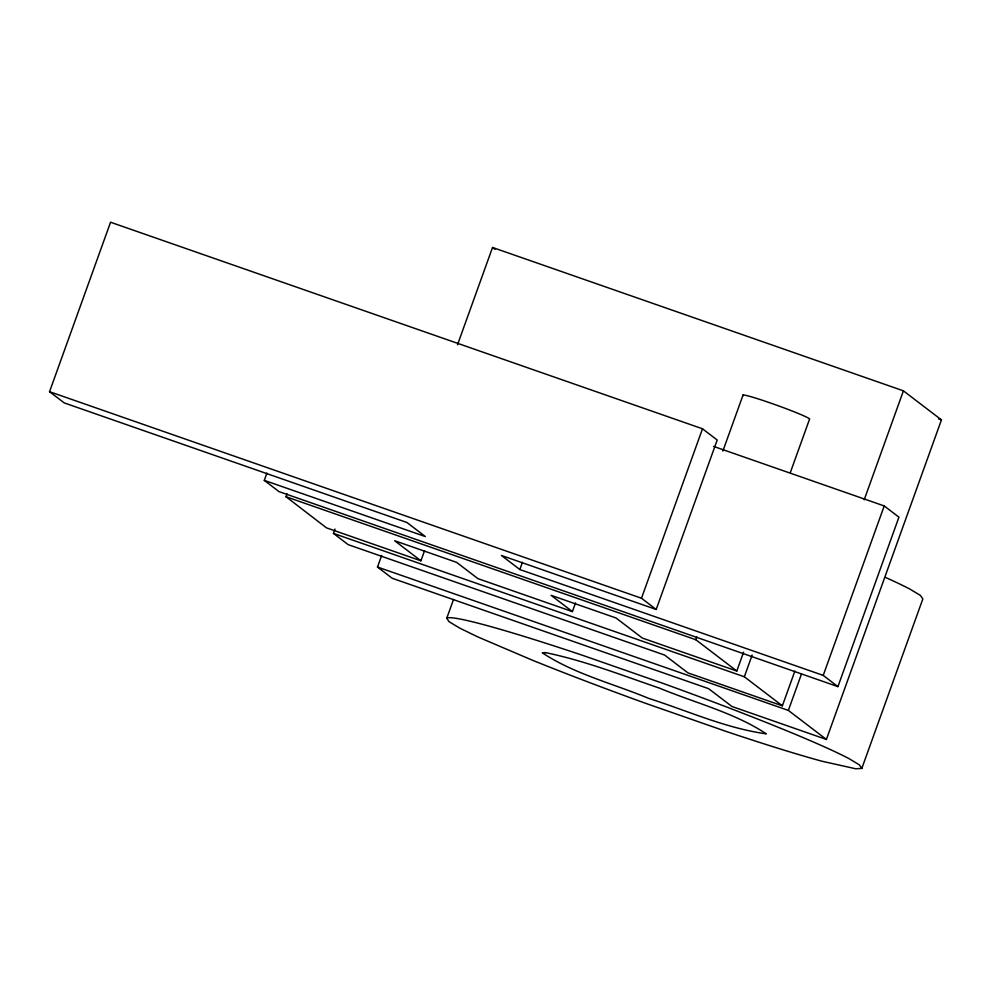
<?xml version="1.0" encoding="UTF-8"?>
<svg xmlns="http://www.w3.org/2000/svg" width="991" height="991" viewBox="0 0 991 991"><rect width="100%" height="100%" fill="white"/><g stroke="black" fill="none" stroke-linecap="round" stroke-linejoin="round"><path stroke-width="1.49" d="M266.913 473.128L264.3 480.375L425.374 536.577L406.929 522.492L64.254 402.916L49.55 391.693L110.558 222.232L702.495 428.781L717.199 440.016L656.191 609.465L501.396 555.456L519.841 569.54L823.224 675.404L837.928 686.639L898.936 517.178L884.22 505.943L713.57 446.396M424.569 550.662L420.927 560.807L326.46 527.844L286.027 496.739L287.068 493.84M794.881 671.068L782.37 705.827L687.903 672.864L664.577 655.051L348.163 544.641L333.459 533.406L335.02 529.07M457.508 344.794L492.539 247.465L903.42 390.838L941.45 419.887L826.395 739.447L731.94 706.484L708.615 688.671L392.201 578.261L377.497 567.038L381.671 555.418M885.632 577.493A223.049 12.449 19.8 0 1 910.011 589.149L920.466 595.467L922.832 598.948L861.823 768.409L855.691 768.768L821.985 761.224A220.981 12.338 19.8 0 1 726.911 731.692L644.46 702.916A220.981 12.338 19.8 0 1 531.845 659.981L477.786 636.903L459.601 628.059L449.121 621.741L446.755 618.248L453.544 599.419M519.841 569.54L522.443 562.306M420.927 560.807L394.641 540.727L456.603 562.355L477.935 578.645L572.389 611.596L575.523 602.912M656.191 609.465L641.487 598.242L702.495 428.781M722.86 451.091L743.052 395.025M743.572 652.189L736.796 671.018L695.793 639.715L696.846 636.817M790.347 472.509L809.498 419.304A35.515 1.982 19.8 0 0 775.482 404.774A35.515 1.982 19.8 0 0 743.25 395.644M782.37 705.827L744.34 676.779L752.157 655.063M826.395 739.447L788.365 710.411L801.446 674.091M864.202 499.786L903.42 390.838M823.224 675.404L884.22 505.943M938.539 418.871L941.45 419.887M49.55 391.693L641.487 598.242M837.928 686.639L279.004 491.61L264.3 480.375M286.027 496.739L695.793 639.715M736.796 671.018L642.329 638.055L616.043 617.988L551.07 595.318L572.389 611.596M333.459 533.406L744.34 676.779M377.497 567.038L788.365 710.411M492.539 247.465L494.992 249.336M861.823 768.409L859.457 764.916L848.99 758.611A223.049 12.449 19.8 0 0 776.771 726.7A223.086 12.449 19.8 0 0 664.218 683.802L581.754 655.039A223.086 12.449 19.8 0 0 486.655 625.47A223.049 12.449 19.8 0 0 446.743 618.248M545.545 652.611L542.3 652.809C574.235 674.016 613.54 683.716 648.969 698.482C687.704 710.832 725.908 728.274 766.291 733.848C734.356 712.653 695.038 702.953 659.622 688.188C621.964 675.317 584.603 660.675 545.545 652.611"/></g></svg>
